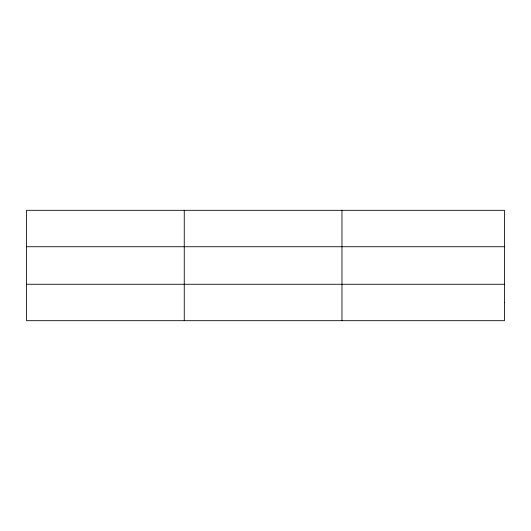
<?xml version="1.0" encoding="UTF-8"?>
<svg xmlns="http://www.w3.org/2000/svg" width="531" height="531" viewBox="0 0 531 531"><rect width="100%" height="100%" fill="white"/><g stroke="black" fill="none" stroke-linecap="round" stroke-linejoin="round"><path stroke-width="0.8" d="M184.257 210.316L184.257 320.684M341.964 210.316L341.964 320.684M26.55 246.736L504.45 246.736M26.55 284.264L504.45 284.264M504.45 302.471L504.45 320.684L26.55 320.684L26.55 210.316L504.45 210.316L504.45 302.471"/></g></svg>
